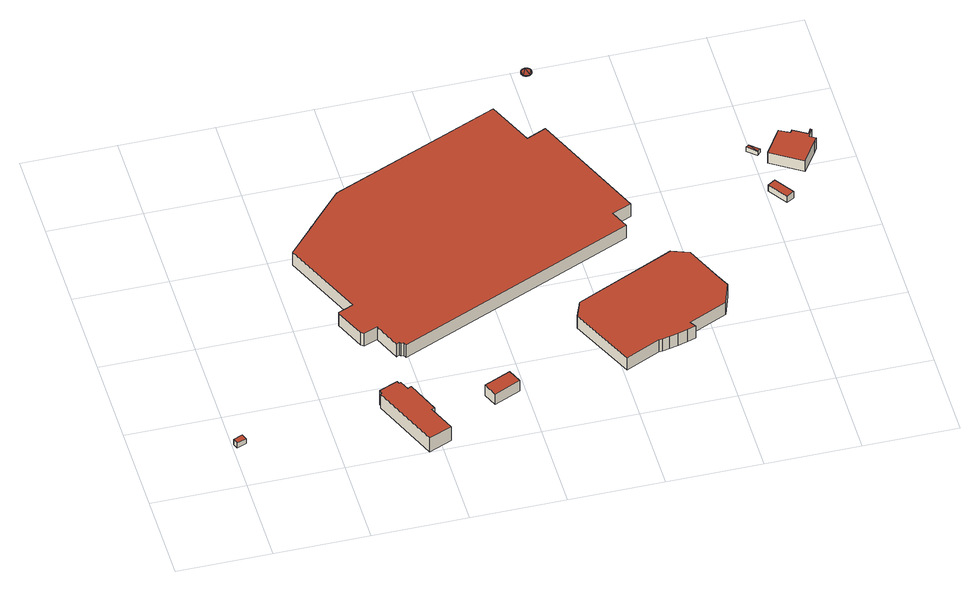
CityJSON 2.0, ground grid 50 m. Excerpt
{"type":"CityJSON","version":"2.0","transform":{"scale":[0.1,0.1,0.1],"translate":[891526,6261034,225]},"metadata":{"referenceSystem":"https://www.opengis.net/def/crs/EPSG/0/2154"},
"CityObjects":{
"building1":{"type":"Building","attributes":{"class":"Building"},"children":["building1-1"]},
"building1-1":{"type":"BuildingPart","parents":["building1"],"geometry":[{"type":"Solid","lod":"2.2","boundaries":[[[[0,1,2,3]],[[4,5,6,7]],[[7,6,2,3]],[[6,5,1,2]],[[5,4,0,1]],[[4,7,3,0]]]],"semantics":{"surfaces":[{"type":"GroundSurface"},{"type":"RoofSurface"},{"type":"WallSurface","on_footprint_edge":true}],"values":[[0,1,2,2,2,2]]}}]},
"building2":{"type":"Building","attributes":{"class":"Building"},"children":["building2-1"]},
"building2-1":{"type":"BuildingPart","parents":["building2"],"geometry":[{"type":"Solid","lod":"2.2","boundaries":[[[[8,9,10,11,12,13,14,15,16,17,18,19]],[[20,21,22,23,24,25,26,27,28,29,30,31]],[[31,30,18,19]],[[30,29,17,18]],[[29,28,16,17]],[[28,27,15,16]],[[27,26,14,15]],[[26,25,13,14]],[[25,24,12,13]],[[24,23,11,12]],[[23,22,10,11]],[[22,21,9,10]],[[21,20,8,9]],[[20,31,19,8]]]],"semantics":{"surfaces":[{"type":"GroundSurface"},{"type":"RoofSurface"},{"type":"WallSurface","on_footprint_edge":true}],"values":[[0,1,2,2,2,2,2,2,2,2,2,2,2,2]]}}]},
"building3":{"type":"Building","attributes":{"class":"Building"},"children":["building3-1"]},
"building3-1":{"type":"BuildingPart","parents":["building3"],"geometry":[{"type":"Solid","lod":"2.2","boundaries":[[[[32,33,34,35]],[[36,37,38,39]],[[39,38,34,35]],[[38,37,33,34]],[[37,36,32,33]],[[36,39,35,32]]]],"semantics":{"surfaces":[{"type":"GroundSurface"},{"type":"RoofSurface"},{"type":"WallSurface","on_footprint_edge":true}],"values":[[0,1,2,2,2,2]]}}]},
"building4":{"type":"Building","attributes":{"class":"Building"},"children":["building4-1"]},
"building4-1":{"type":"BuildingPart","parents":["building4"],"geometry":[{"type":"Solid","lod":"2.2","boundaries":[[[[40,41,42,43,44,45,46,47,48,49,50,51,52,53,54,55,56,57,58,59,60,61,62]],[[63,64,65,66,67,68,69,70,71,72,73,74,75,76,77,78,79,80,81,82,83,84,85]],[[85,84,61,62]],[[84,83,60,61]],[[83,82,59,60]],[[82,81,58,59]],[[81,80,57,58]],[[80,79,56,57]],[[79,78,55,56]],[[78,77,54,55]],[[77,76,53,54]],[[76,75,52,53]],[[75,74,51,52]],[[74,73,50,51]],[[73,72,49,50]],[[72,71,48,49]],[[71,70,47,48]],[[70,69,46,47]],[[69,68,45,46]],[[68,67,44,45]],[[67,66,43,44]],[[66,65,42,43]],[[65,64,41,42]],[[64,63,40,41]],[[63,85,62,40]]]],"semantics":{"surfaces":[{"type":"GroundSurface"},{"type":"RoofSurface"},{"type":"WallSurface","on_footprint_edge":true}],"values":[[0,1,2,2,2,2,2,2,2,2,2,2,2,2,2,2,2,2,2,2,2,2,2,2,2]]}}]},
"building5":{"type":"Building","attributes":{"class":"Building"},"children":["building5-1"]},
"building5-1":{"type":"BuildingPart","parents":["building5"],"geometry":[{"type":"Solid","lod":"2.2","boundaries":[[[[86,87,88,89,90,91,92,93,94,95,96,97,98,99,100]],[[101,102,103,104,105,106,107,108,109,110,111,112,113,114,115]],[[115,114,99,100]],[[114,113,98,99]],[[113,112,97,98]],[[112,111,96,97]],[[111,110,95,96]],[[110,109,94,95]],[[109,108,93,94]],[[108,107,92,93]],[[107,106,91,92]],[[106,105,90,91]],[[105,104,89,90]],[[104,103,88,89]],[[103,102,87,88]],[[102,101,86,87]],[[101,115,100,86]]]],"semantics":{"surfaces":[{"type":"GroundSurface"},{"type":"RoofSurface"},{"type":"WallSurface","on_footprint_edge":true}],"values":[[0,1,2,2,2,2,2,2,2,2,2,2,2,2,2,2,2]]}}]},
"building6":{"type":"Building","attributes":{"class":"Building"},"children":["building6-1"]},
"building6-1":{"type":"BuildingPart","parents":["building6"],"geometry":[{"type":"Solid","lod":"2.2","boundaries":[[[[116,117,118]],[[119,116,118]],[[120,119,118]],[[121,120,122]],[[118,122,120]],[[123,122,124]],[[125,123,124]],[[124,122,126]],[[127,124,126]],[[118,126,122]],[[128,126,129]],[[130,129,131]],[[132,129,130]],[[126,131,129]],[[131,126,133]],[[134,131,133]],[[118,133,126]],[[135,133,136]],[[137,136,138]],[[133,138,136]],[[139,140,141]],[[142,138,140]],[[138,141,140]],[[133,141,138]],[[143,144,145]],[[146,141,144]],[[141,145,144]],[[147,144,143]],[[133,145,141]],[[145,133,148]],[[149,145,148]],[[150,148,151]],[[152,148,153]],[[153,148,154]],[[154,148,155]],[[155,148,150]],[[156,155,150]],[[151,148,157]],[[158,150,151]],[[157,148,159]],[[160,151,161]],[[161,151,162]],[[162,151,157]],[[163,162,157]],[[133,159,148]],[[164,157,165]],[[166,165,159]],[[167,165,168]],[[168,165,169]],[[169,165,166]],[[157,159,165]],[[170,166,171]],[[171,166,172]],[[172,166,173]],[[173,159,174]],[[175,174,159]],[[166,159,173]],[[118,159,133]],[[176,159,177]],[[178,177,179]],[[159,179,177]],[[179,159,180]],[[181,179,180]],[[180,159,182]],[[183,180,184]],[[184,180,182]],[[118,182,159]],[[185,182,118]],[[186,185,118]],[[187,186,118]],[[188,189,190,191,192,193,194,195,196,197,198,199,200,201,202,203,204,205,206,207,208,209,210,211,212,213,214,215,216,217,218,219,220,221,222,223,224,225,226,227,228,229,230,144,146,141,139,140,142,138,137,136,135,133,134,131,130,132,231,232,233,234,235,236,237,238,239,240,241,242,243,244]],[[118,117,243,244]],[[117,116,242,243]],[[116,119,241,242]],[[119,120,240,241]],[[120,121,239,240]],[[121,122,238,239]],[[122,123,237,238]],[[123,125,236,237]],[[125,124,235,236]],[[124,127,234,235]],[[127,126,233,234]],[[126,128,232,233]],[[128,129,231,232]],[[129,132,231]],[[147,230,144]],[[147,143,229,230]],[[143,145,228,229]],[[145,149,227,228]],[[149,148,226,227]],[[148,152,225,226]],[[152,153,224,225]],[[153,154,223,224]],[[154,155,222,223]],[[155,156,221,222]],[[156,150,220,221]],[[150,158,219,220]],[[158,151,218,219]],[[151,160,217,218]],[[160,161,216,217]],[[161,162,215,216]],[[162,163,214,215]],[[163,157,213,214]],[[157,164,212,213]],[[164,165,211,212]],[[165,167,210,211]],[[167,168,209,210]],[[168,169,208,209]],[[169,166,207,208]],[[166,170,206,207]],[[170,171,205,206]],[[171,172,204,205]],[[172,173,203,204]],[[173,174,202,203]],[[174,175,201,202]],[[175,159,200,201]],[[159,176,199,200]],[[176,177,198,199]],[[177,178,197,198]],[[178,179,196,197]],[[179,181,195,196]],[[181,180,194,195]],[[180,183,193,194]],[[183,184,192,193]],[[184,182,191,192]],[[182,185,190,191]],[[185,186,189,190]],[[186,187,188,189]],[[187,118,244,188]]]],"semantics":{"surfaces":[{"type":"RoofSurface","rf_azimuth":279.6,"rf_slope":2.71},{"type":"GroundSurface"},{"type":"WallSurface","on_footprint_edge":true}],"values":[[0,0,0,0,0,0,0,0,0,0,0,0,0,0,0,0,0,0,0,0,0,0,0,0,0,0,0,0,0,0,0,0,0,0,0,0,0,0,0,0,0,0,0,0,0,0,0,0,0,0,0,0,0,0,0,0,0,0,0,0,0,0,0,0,0,0,0,0,0,0,1,2,2,2,2,2,2,2,2,2,2,2,2,2,2,2,2,2,2,2,2,2,2,2,2,2,2,2,2,2,2,2,2,2,2,2,2,2,2,2,2,2,2,2,2,2,2,2,2,2,2,2,2,2,2,2,2,2,2]]}}]},
"building7":{"type":"Building","attributes":{"class":"Building"},"children":["building7-1"]},
"building7-1":{"type":"BuildingPart","parents":["building7"],"geometry":[{"type":"Solid","lod":"2.2","boundaries":[[[[245,246,247,248]],[[249,250,251,252]],[[252,251,247,248]],[[251,250,246,247]],[[250,249,245,246]],[[249,252,248,245]]]],"semantics":{"surfaces":[{"type":"GroundSurface"},{"type":"RoofSurface"},{"type":"WallSurface","on_footprint_edge":true}],"values":[[0,1,2,2,2,2]]}}]},
"building8":{"type":"Building","attributes":{"class":"Building"},"children":["building8-1"]},
"building8-1":{"type":"BuildingPart","parents":["building8"],"geometry":[{"type":"Solid","lod":"2.2","boundaries":[[[[253,254,255]],[[256,253,255]],[[257,258,259,260]],[[255,254,259,260]],[[254,253,258,259]],[[253,256,257,258]],[[256,255,260,257]]]],"semantics":{"surfaces":[{"type":"RoofSurface","rf_azimuth":46.26,"rf_slope":9.72},{"type":"GroundSurface"},{"type":"WallSurface","on_footprint_edge":true}],"values":[[0,0,1,2,2,2,2]]}}]},
"building9":{"type":"Building","attributes":{"class":"Building"},"children":["building9-1"]},
"building9-1":{"type":"BuildingPart","parents":["building9"],"geometry":[{"type":"Solid","lod":"2.2","boundaries":[[[[261,262,263,264,265,266,267,268,269,270,271]],[[272,273,274,275,276,277,278,279,280,281,282]],[[282,281,270,271]],[[281,280,269,270]],[[280,279,268,269]],[[279,278,267,268]],[[278,277,266,267]],[[277,276,265,266]],[[276,275,264,265]],[[275,274,263,264]],[[274,273,262,263]],[[273,272,261,262]],[[272,282,271,261]]]],"semantics":{"surfaces":[{"type":"GroundSurface"},{"type":"RoofSurface"},{"type":"WallSurface","on_footprint_edge":true}],"values":[[0,1,2,2,2,2,2,2,2,2,2,2,2]]}}]}
},
"vertices":[
[57,318,12],[8,297,12],[19,267,12],[69,285,12],[57,318,45],[8,297,45],[19,267,45],[69,285,45],
[894,423,7],[883,419,7],[877,434,7],[777,393,7],[784,373,7],[775,367,7],[930,4,7],[1053,55,7],[992,197,7],[1008,205,7],[936,383,7],[916,373,7],[894,423,100],[883,419,100],[877,434,100],[777,393,100],[784,373,100],[775,367,100],[930,4,100],[1053,55,100],[992,197,100],[1008,205,100],[936,383,100],[916,373,100],
[1425,339,50],[1284,278,50],[1316,202,50],[1458,265,50],[1425,339,121],[1284,278,121],[1316,202,121],[1458,265,121],
[935,660,44],[951,669,44],[959,660,44],[971,662,44],[979,643,44],[2245,1188,44],[2202,1286,44],[2305,1329,44],[2035,1956,44],[1931,1910,44],[1822,2158,44],[924,1776,44],[773,1609,44],[761,1595,44],[731,1561,44],[729,1559,44],[606,1424,44],[796,985,44],[718,954,44],[716,947,44],[786,787,44],[800,775,44],[873,805,44],[935,660,129],[951,669,129],[959,660,129],[971,662,129],[979,643,129],[2245,1188,129],[2202,1286,129],[2305,1329,129],[2035,1956,129],[1931,1910,129],[1822,2158,129],[924,1776,129],[773,1609,129],[761,1595,129],[731,1561,129],[729,1559,129],[606,1424,129],[796,985,129],[718,954,129],[716,947,129],[786,787,129],[800,775,129],[873,805,129],
[2594,769,9],[2510,962,9],[2418,995,9],[1892,757,9],[1857,665,9],[2018,317,9],[2202,399,9],[2223,401,9],[2260,409,9],[2306,420,9],[2357,434,9],[2402,450,9],[2382,480,9],[2588,572,9],[2630,692,9],[2594,769,91],[2510,962,91],[2418,995,91],[1892,757,91],[1857,665,91],[2018,317,91],[2202,399,91],[2223,401,91],[2260,409,91],[2306,420,91],[2357,434,91],[2402,450,91],[2382,480,91],[2588,572,91],[2630,692,91],
[2084,2414,90],[2083,2417,90],[2082,2419,90],[2084,2412,90],[2085,2410,89],[2085,2407,89],[2085,2405,89],[2084,2402,89],[2083,2398,89],[2084,2400,89],[2081,2393,89],[2082,2395,89],[2080,2391,89],[2078,2389,89],[2075,2386,88],[2073,2384,88],[2077,2387,88],[2069,2382,88],[2071,2383,88],[2067,2381,88],[2064,2380,88],[2062,2380,88],[2059,2379,88],[2052,2379,88],[2055,2379,88],[2050,2380,88],[2057,2379,88],[2041,2384,89],[2045,2382,88],[2039,2386,89],[2047,2381,88],[2043,2383,89],[2036,2389,89],[2037,2387,89],[2029,2402,90],[2029,2407,90],[2034,2391,89],[2033,2393,89],[2032,2395,89],[2031,2397,89],[2030,2400,89],[2032,2419,90],[2029,2404,90],[2057,2435,91],[2029,2409,90],[2029,2412,90],[2030,2414,90],[2031,2416,90],[2033,2421,90],[2034,2423,91],[2041,2430,91],[2035,2425,91],[2037,2427,91],[2039,2428,91],[2043,2431,91],[2045,2432,91],[2047,2433,91],[2050,2434,91],[2052,2435,91],[2054,2435,91],[2059,2435,91],[2062,2435,91],[2064,2434,91],[2066,2433,91],[2071,2431,91],[2069,2432,91],[2077,2427,90],[2073,2430,91],[2075,2429,90],[2078,2425,90],[2080,2423,90],[2081,2421,90],[2081,2421,88],[2080,2423,88],[2078,2425,88],[2077,2427,88],[2075,2429,88],[2073,2430,88],[2071,2431,88],[2069,2432,88],[2066,2433,88],[2064,2434,88],[2062,2435,88],[2059,2435,88],[2057,2435,88],[2054,2435,88],[2052,2435,88],[2050,2434,88],[2047,2433,88],[2045,2432,88],[2043,2431,88],[2041,2430,88],[2039,2428,88],[2037,2427,88],[2035,2425,88],[2034,2423,88],[2033,2421,88],[2032,2419,88],[2031,2416,88],[2030,2414,88],[2029,2412,88],[2029,2409,88],[2029,2407,88],[2029,2404,88],[2029,2402,88],[2030,2400,88],[2031,2397,88],[2032,2395,88],[2033,2393,88],[2034,2391,88],[2036,2389,88],[2037,2387,88],[2039,2386,88],[2041,2384,88],[2043,2383,88],[2078,2389,88],[2080,2391,88],[2081,2393,88],[2082,2395,88],[2083,2398,88],[2084,2400,88],[2084,2402,88],[2085,2405,88],[2085,2407,88],[2085,2410,88],[2084,2412,88],[2084,2414,88],[2083,2417,88],[2082,2419,88],
[3115,1253,44],[3045,1357,44],[3005,1332,44],[3074,1229,44],[3115,1253,86],[3045,1357,86],[3005,1332,86],[3074,1229,86],
[2984,1629,89],[2966,1612,94],[3013,1568,94],[3032,1586,89],[3032,1586,65],[2984,1629,65],[2966,1612,65],[3013,1568,65],
[3281,1587,40],[3307,1632,40],[3299,1636,40],[3283,1606,40],[3210,1652,40],[3200,1636,40],[3144,1667,40],[3055,1529,40],[3219,1424,40],[3300,1547,40],[3313,1568,40],[3281,1587,113],[3307,1632,113],[3299,1636,113],[3283,1606,113],[3210,1652,113],[3200,1636,113],[3144,1667,113],[3055,1529,113],[3219,1424,113],[3300,1547,113],[3313,1568,113]
]}
